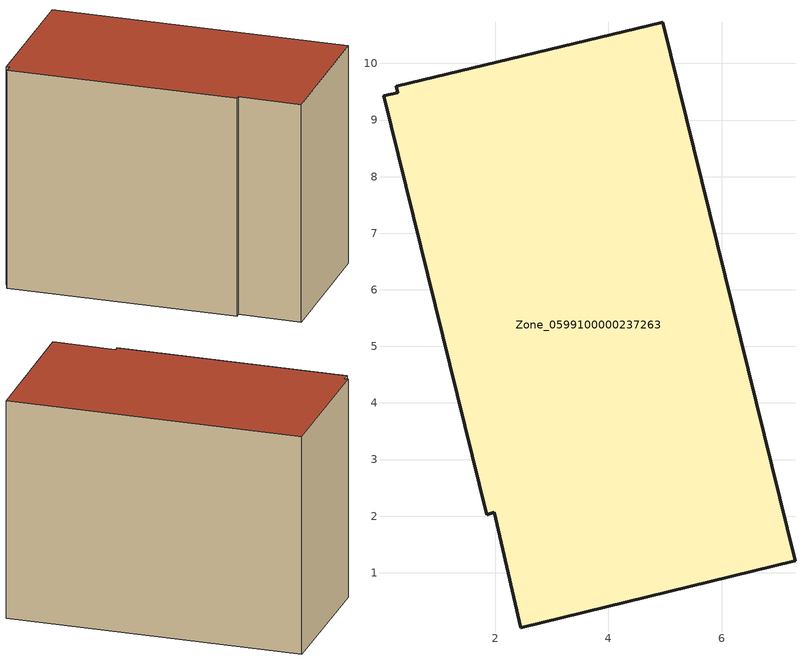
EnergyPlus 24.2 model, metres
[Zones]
Zone_0599100000237263
 floor ground (C_G): 0.03,9.43 0.28,9.48 0.25,9.59 4.96,10.73 7.3,1.21 2.45,0.02 1.98,2.07 1.85,2.02 z0
 wall outside (C_F): 4.96,10.73 0.25,9.59 0.28,9.48 0.03,9.43 1.85,2.02 1.98,2.07 2.45,0.02 7.3,1.21 4.96,10.73 z0:7.49
 roof outside (C_R): 0.28,9.48 0.03,9.43 1.85,2.02 1.98,2.07 2.45,0.02 7.3,1.21 4.96,10.73 0.25,9.59 z7.49
[BUILDING]
Pand.0599100000237263: North Axis=0; Terrain=City; Loads Convergence Tolerance Value=0.04; Temperature Convergence Tolerance Value=0.4; Solar Distribution=FullExterior; Maximum Number of Warmup Days=25; Minimum Number of Warmup Days=1
[Site:Location]
Rotterdam.The.Hague.AP_ZH_NLD Design_Conditions: Latitude=51.96; Longitude=4.45; Time Zone=1; Elevation=-4.5
[SITE:GROUNDTEMPERATURE:BUILDINGSURFACE]
18, 18, 18, 18, 18, 18, 18, 18, 18, 18, 18, 18
[MATERIAL] Thermal Absorptance=0.9; Solar Absorptance=0.7; Visible Absorptance=0.7
Name | Roughness | Thickness | Conductivity | Density | Specific Heat
G.TI.1946 | MediumSmooth | 0.15 | 1 | 540 | 1210
F.TI.1946 | Rough | 0.3 | 0.857143 | 1920 | 840
R.TI.1946 | MediumRough | 0.2 | 0.1 | 1500 | 1000
[CONSTRUCTION]
C_G: G.TI.1946
C_F: F.TI.1946
C_R: R.TI.1946
[ZONE]
Zone_0599100000237263: Type=1; Multiplier=1; Ceiling Height=Autocalculate; Volume=Autocalculate; Floor Area=autocalculate; Part of Total Floor Area=Yes
[ZONEINFILTRATION:DESIGNFLOWRATE]
Infil_Zone_0599100000237263: Zone or ZoneList or Space or SpaceList=Zone_0599100000237263; Schedule=AlwaysOn; Design Flow Rate Calculation Method=Flow/Area; Flow Rate per Floor Area=0.003; Constant Term Coefficient=1; Temperature Term Coefficient=0; Velocity Term Coefficient=0; Velocity Squared Term Coefficient=0
[HVACTEMPLATE:ZONE:IDEALLOADSAIRSYSTEM]
Zone_0599100000237263: Maximum Heating Supply Air Temperature=50; Minimum Cooling Supply Air Temperature=13; Maximum Heating Supply Air Humidity Ratio=0.0156; Minimum Cooling Supply Air Humidity Ratio=0.0077; Heating Limit=NoLimit; Cooling Limit=NoLimit; Dehumidification Control Type=ConstantSensibleHeatRatio; Cooling Sensible Heat Ratio=0.7; Dehumidification Setpoint=60; Humidification Control Type=None; Humidification Setpoint=30; Outdoor Air Method=None; Outdoor Air Flow Rate per Person=0.00944; Outdoor Air Flow Rate per Zone Floor Area=0; Outdoor Air Flow Rate per Zone=0; Demand Controlled Ventilation Type=None; Outdoor Air Economizer Type=NoEconomizer; Heat Recovery Type=None; Sensible Heat Recovery Effectiveness=0.7; Latent Heat Recovery Effectiveness=0.65
[ZONECONTROL:THERMOSTAT]
ThermostatControl_Zone_0599100000237263: Zone or ZoneList=Zone_0599100000237263; Control Type Schedule=DualSetpointControlType; Control 1=Thermostat_Zone_0599100000237263; Temperature Difference Between Cutout And Setpoint=0
[THERMOSTATSETPOINT:DUALSETPOINT]
Thermostat_Zone_0599100000237263: Heating Setpoint Temperature Schedule=HeatingSetpoint_Zone_0599100000237263; Cooling Setpoint Temperature Schedule=CoolingSetpoint_Zone_0599100000237263
[SCHEDULE:COMPACT]
HeatingSetpoint_Zone_0599100000237263: Through: 12/31, For: AllDays, Until: 24:00, 21
CoolingSetpoint_Zone_0599100000237263: Through: 12/31, For: AllDays, Until: 24:00, 24
DualSetpointControlType: Through: 12/31, For: AllDays, Until: 24:00, 4
AlwaysOn: Through: 12/31, For: AllDays, Until: 24:00, 1
